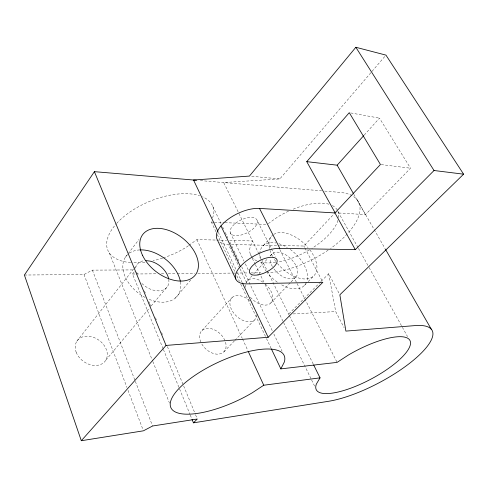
<?xml version="1.0" encoding="UTF-8"?>
<svg xmlns="http://www.w3.org/2000/svg" width="488" height="488" viewBox="0 0 488 488"><rect width="100%" height="100%" fill="white"/><g stroke="black" fill="none" stroke-linecap="round" stroke-linejoin="round"><path stroke-width="0.37" stroke-dasharray="2.44 1.83" d="M215.946 231.727L211.383 222.077L211.78 220.722M212.579 218.008L213.781 213.939A56.858 28.871 -22.8 0 0 202.526 196.768M125.392 257.213L127.667 254.254M128.118 253.662L139.019 239.456M76.86 341.179L133.499 269.156M133.968 268.565L136.78 264.99M163.12 348.786L132.486 274.024L135.28 270.48M105.853 360.126L149.224 308.282M151.176 305.952L167.744 286.145M175.284 298.119L190.619 280.155M289.14 315.199L223.675 182.561L279.856 178.925L385.953 55.113M263.471 245.415L272.066 235.844M364.176 135.139L379.469 118.133L410.518 168.208L365.481 214.604L336.616 212.872M202.044 330.443L232.178 297.479M247.678 280.527L253.272 274.409M253.778 273.853L267.515 258.829M270.059 256.048L272.091 253.821M279.484 245.531L303.871 246.031L334.945 212.939M223.87 351.848L234.362 340.929M234.887 340.38L254.827 319.634M270.749 303.066L290.604 282.399M291.129 281.857L295.826 276.964M304.469 285.389L306.061 283.766M308.178 281.6L314.01 275.647M320.677 281.838L288.597 314.18L290.116 314.101M321.214 281.301L328.699 273.75L339.16 293.489M188.392 245.739L186.569 247.056A56.858 28.871 -22.8 0 1 163.297 257.896M189.002 245.299L196.92 239.59L215.964 240.059M268.29 223.62L277.324 217.209A48.855 22.113 -27.5 0 1 289.14 210.914M24.4 275.043L84.003 274.482L92.384 270.132L133.462 269.907M293.154 313.93L335.695 311.564L344.138 327.729M132.486 274.024L135.524 274M136.28 273.994L156.8 273.798M161.357 273.756L165.157 273.719M168.195 273.689L176.558 273.615M177.315 273.603L194.791 273.439M197.835 273.414L232.026 273.091M232.788 273.085L235.07 273.06M235.826 273.054L247.983 272.945M251.027 272.914L260.903 272.822M231.477 244.549L278.721 245.519M216.727 240.078L226.627 240.322M229.677 240.401L252.528 240.962L249.905 248.136A48.855 22.113 -27.5 0 0 251.302 256.322M211.383 222.077L213.64 222.174M214.397 222.205L224.181 222.626M224.931 222.656L267.089 224.474M200.318 180.59L321.635 190.832M324.673 191.089L339.861 192.376A65.795 29.603 -27.7 0 1 347.773 233.337M251.686 176.29L279.856 178.925M381.195 164.59L410.518 168.208M350.732 112.948L379.469 118.133M273.921 268.918L276.794 272.194A16.586 9.717 43.1 0 0 294.715 277.837A16.586 9.717 43.1 0 0 293.691 261.964L290.897 258.793A16.586 9.717 43.1 0 0 270.614 255.913M357.179 199.928L385.148 248.721M353.769 194.175L365.481 214.604M338.111 211.877L358.052 247.697M358.424 248.355L368.763 266.93M369.129 267.595L407.535 336.574M303.871 246.031L304.573 247.373M304.927 248.044L322.153 280.942M279.85 249.612L296.741 282.9M297.088 283.583L337.086 362.389M257.231 220.539A14.786 7.107 -26 0 1 238.894 235.472A14.786 7.107 -26 0 1 235.124 223.638A14.786 7.107 -26 0 1 257.231 220.539L275.336 256.566M289.476 315.882L313.326 364.237M250.35 254.364L252.015 257.78M252.351 258.463L255.011 263.929M255.346 264.612L264.673 283.735M265.008 284.419L283.333 321.982M283.662 322.666L311.314 379.359M311.649 380.042L314.644 386.185M230.336 232.758L244.024 261.165M245.324 263.868L248.258 269.956M212.768 206.394L220.979 223.547M222.619 226.975L223.608 229.037M225.249 232.465L227.872 237.955M229.842 242.066L232.8 248.246M234.112 250.984L239.37 261.964M241.67 266.765L272.536 331.254M273.853 333.999L282.064 351.147M239.767 268.254L228.427 244.488A29.359 14.115 -26 0 1 219.777 242.286M240.09 268.937L246.891 283.192M218.301 232.209L236.222 269.98M237.528 272.725L242.091 282.345M217.251 234.484L235.185 272.389M236.82 275.836L239.425 281.35M240.73 284.108L266.161 337.867M266.491 338.556L271.053 348.206M196.92 239.59L242.213 338.294M242.53 338.983L247.916 350.72M136.616 272.005L137.488 274.116M144.454 290.994L145.326 293.105M148.809 301.547L149.682 303.658M149.975 304.359L150.847 306.47M155.489 317.725L156.361 319.835M161.589 332.499L162.461 334.609M167.396 346.565L183.366 385.252M183.659 385.959L195.273 414.092M195.566 414.8L197.018 418.314M163.407 349.487L179.303 388.277M179.59 388.985L189.997 414.373M190.283 415.075L191.729 418.6M109.294 252.9L152.549 360.833M152.829 361.535L169.513 403.155M92.384 270.132L135.066 380.664M135.341 381.372L152.579 426.006M84.003 274.482L126.947 387.472M128.027 390.315L142.88 429.397M328.699 273.75L335.695 311.564M168.763 279.313A18.782 12.566 37.2 0 1 158.765 290.885L154.495 290.464A18.782 12.566 37.2 0 1 141.892 283.467M135.554 268.138A18.782 12.566 37.2 0 1 144.68 260.671M200.83 342.094A15.293 10.455 43.1 0 1 206.143 328.473A15.293 10.455 43.1 0 1 223.602 337.995A15.293 10.455 43.1 0 1 221.582 353.41L218.685 354.142A15.293 10.455 43.1 0 1 201.373 343.229M256.877 314.577A15.848 10.169 43.1 0 1 252.577 321.128L249.679 321.775A15.848 10.169 43.1 0 1 229.897 302.92A15.848 10.169 43.1 0 1 250.24 301.145M347.243 233.929A65.795 29.603 -27.7 0 1 330.559 248.484M328.101 250.204A65.795 29.603 -27.7 0 1 267.515 272.725M309.837 249.783A28.945 16.592 43.1 0 1 310.264 278.087A28.945 16.592 43.1 0 1 276.653 262.495M275.818 261.409A28.945 16.592 43.1 0 1 272.987 257.097M272.633 256.474A28.945 16.592 43.1 0 1 272.572 235.277M273.744 234.411A28.945 16.592 43.1 0 1 308.019 247.538M162.596 258.121A56.858 28.871 -22.8 0 1 153.067 260.72M144.924 262.147A56.858 28.871 -22.8 0 1 131.467 262.648M130.699 262.593A56.858 28.871 -22.8 0 1 116.181 223.949M116.687 223.394A56.858 28.871 -22.8 0 1 199.61 195.676M337.812 211.023A48.855 22.113 -27.5 0 1 338.178 219.569M337.964 220.332A48.855 22.113 -27.5 0 1 311.875 248.38M309.313 249.935A48.855 22.113 -27.5 0 1 278.007 262.001M275.635 262.385A48.855 22.113 -27.5 0 1 257.591 261.208M256.877 260.909A48.855 22.113 -27.5 0 1 251.71 256.926M293.19 209.169A48.855 22.113 -27.5 0 1 329.065 204.246M332.395 205.564A48.855 22.113 -27.5 0 1 337.495 210.365M265.32 284.034A16.134 10.004 43.1 0 1 270.12 303.615A16.134 10.004 43.1 0 1 249.502 296.167M245.562 287.347A16.134 10.004 43.1 0 1 263.154 282.332M272.383 266.582A16.586 9.717 43.1 0 1 270.047 258.671M180.475 281.954A32.452 21.722 37.2 0 1 148.358 299.028M145.168 297.491A32.452 21.722 37.2 0 1 127.71 254.498M129.399 253.144A32.452 21.722 37.2 0 1 139.952 249.905M306.494 282.308A28.652 16.793 43.1 0 1 280.46 284.205M277.324 282.18A28.652 16.793 43.1 0 1 267.339 272.737M266.436 271.554A28.652 16.793 43.1 0 1 260.982 261.318M260.409 259.329A28.652 16.793 43.1 0 1 259.787 254.37M259.805 253.717A28.652 16.793 43.1 0 1 275.976 242.994M278.843 243.689A28.652 16.793 43.1 0 1 287.273 247.501M290.244 249.453A28.652 16.793 43.1 0 1 306.763 281.6M76.189 352.263A17.33 13.127 35 0 0 103.633 362.736A17.33 13.127 35 0 0 93.922 337.495A17.33 13.127 35 0 0 76.189 352.263"/><path stroke-width="0.73" d="M320.043 377.858L316.395 384.001A52.905 16.012 -27.8 0 0 362.877 383.141A52.905 16.012 -27.8 0 0 409.981 340.532A52.905 16.012 -27.8 0 0 348.462 354.996L337.086 362.389L280.838 368.885L284.376 361.925A62.36 21.435 -24.8 0 0 223.913 359.754A62.36 21.435 -24.8 0 0 172.081 409.536A62.36 21.435 -24.8 0 0 252.211 392.828L263.752 385.227L320.043 377.858L313.662 364.914M196.548 180.273L94.404 171.66L24.4 275.043L81.307 440.725L143.417 430.819L152.579 426.006L197.304 419.015L193.461 422.834L192.016 419.308M193.461 422.834L328.619 401.276A71.218 21.423 -27.9 0 0 415.953 358.07A71.218 21.423 -27.9 0 0 415.111 325.594L345.894 331.096L339.855 294.807L463.6 174.179L385.953 55.113L355.844 47.275L249.459 176.076L193.535 180.017L217.977 231.525M306.751 161.65L349.262 112.679L380.445 164.499L335.097 212.78L306.751 161.65L337.153 165.182L353.391 193.516M81.307 440.725L166.048 345.425L268.156 337.281L322.855 282.284L247.215 283.876A30.097 13.139 -26.2 0 1 240.37 266.497L220.96 225.877M337.153 165.182L363.664 135.701M240.377 266.497A30.091 13.139 -26.2 0 1 279.789 248.349L355.301 249.661L434.027 170.507L463.6 174.179M235.826 279.081L216.904 238.955A29.359 14.115 -26 0 1 228.811 218.758A29.359 14.115 -26 0 1 259.512 208.419L334.945 212.939L355.301 249.661M146.004 260.616L150.2 261.135A18.782 12.566 37.2 0 1 168.647 278.685M355.844 47.275L434.027 170.507M385.526 249.38L431.258 329.162M259.512 208.419L279.789 248.349M242.414 283.028L268.156 337.281M271.383 348.896L280.838 368.885M248.227 351.409L263.752 385.227M94.404 171.66L166.048 345.425M139.952 249.905A32.452 21.722 37.2 0 1 180.353 281.301M142.496 255.267A33.166 21.356 37.6 0 0 193.096 277.257A33.166 21.356 37.6 0 0 171.654 231.562A33.166 21.356 37.6 0 0 142.496 255.267M258.054 274.89A15.159 6.619 -26.2 0 0 277.044 259.97A15.159 6.619 -26.2 0 0 254.712 263.794A15.159 6.619 -26.2 0 0 258.054 274.89"/></g></svg>
